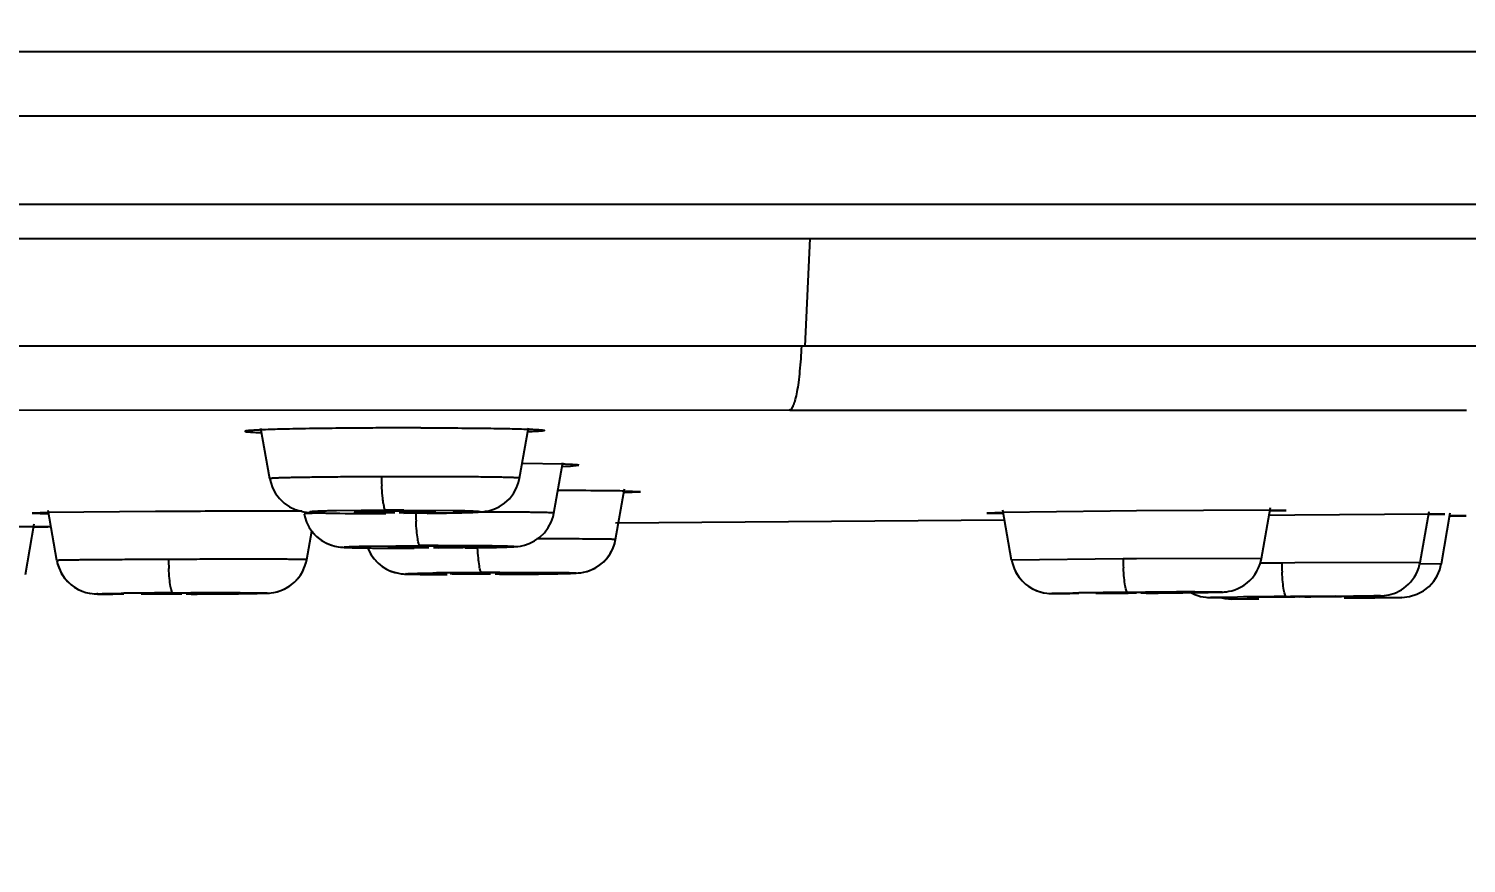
# Model space of a CAD drawing. Header units: millimetres. Extents: x 1236 to 1656, y -100 to 494.
# Drawn here: x 1496.357 to 1499.91, y 389.786 to 391.848 of the extents above; entities that cross this region are included whole.
import ezdxf

# ---------------------------------------------------------------- set-up
doc = ezdxf.new("R2010")
doc.units = ezdxf.units.MM
doc.header["$LTSCALE"] = 0.1
doc.layers.add('DIM', color=3, linetype='Continuous')
doc.styles.get("Standard").update_dxf_attribs({"font": 'arial.ttf'})
doc.dimstyles.new('ISO-25', dxfattribs={"dimtxt": 2.5, "dimasz": 2.5, "dimexe": 1.25, "dimexo": 0.625, "dimtad": 1, "dimlfac": 5, "dimtxsty": 'Standard', "dimcen": 2.5, "dimadec": 0, "dimazin": 0, "dimtfac": 1, "dimtmove": 0, "dimatfit": 3, "dimfxl": 0, "dimarcsym": 0})

# ---------------------------------------------------------------- blocks, each defined once
blk = doc.blocks.new('*D54')
at = {"layer": 'Defpoints', "color": 0}
for p in [(1493.4392, 422.6607), (1493.4392, 405.5297), (1563.4408, 391.5294)]:
    blk.add_point(p, dxfattribs=at)
at = {"layer": 'DIM', "color": 0, "lineweight": -2}
for p, q in [((1493.4392, 406.1547), (1493.4392, 423.9107)), ((1563.4408, 392.1544), (1563.4408, 423.9107)), ((1560.9408, 422.6607), (1495.9392, 422.6607))]:
    blk.add_line(p, q, dxfattribs=at)
at = {"layer": 'DIM', "color": 0}
for points in [[(1495.9392, 423.0773), (1495.9392, 422.244), (1493.4392, 422.6607)], [(1560.9408, 423.0773), (1560.9408, 422.244), (1563.4408, 422.6607)]]:
    blk.add_solid(points, dxfattribs=at)
at = {"layer": 'DIM', "color": 0, "insert": (1528.44, 424.5629), "char_height": 2.5, "attachment_point": 5}
blk.add_mtext('350', dxfattribs=at)
blk = doc.blocks.new('*D43')
at = {"layer": 'Defpoints', "color": 0}
for p in [(1473.7001, 391.7872), (1513.1783, 391.7885), (1513.1783, 382.0926)]:
    blk.add_point(p, dxfattribs=at)
at = {"layer": 'DIM', "color": 0, "lineweight": -2}
for p, q in [((1473.7001, 391.1622), (1473.7001, 380.8426)), ((1513.1783, 391.1635), (1513.1783, 380.8426)), ((1476.2001, 382.0926), (1510.6783, 382.0926))]:
    blk.add_line(p, q, dxfattribs=at)
at = {"layer": 'DIM', "color": 0}
for points in [[(1476.2001, 382.5093), (1476.2001, 381.676), (1473.7001, 382.0926)], [(1510.6783, 382.5093), (1510.6783, 381.676), (1513.1783, 382.0926)]]:
    blk.add_solid(points, dxfattribs=at)
at = {"layer": 'DIM', "color": 0, "insert": (1493.4392, 383.9941), "char_height": 2.5, "attachment_point": 5}
blk.add_mtext('197', dxfattribs=at)

msp = doc.modelspace()

# ---------------------------------------------------------------- linework, layer by layer
for p, q in [((1493.4394, 391.633), (1507.6018, 391.633)), ((1507.4931, 391.4143), (1495.6742, 391.4143)), ((1474.1245, 391.3297), (1512.7541, 391.3297)), ((1498.2878, 391.3298), (1498.2749, 391.0638)), ((1498.2668, 391.0637), (1493.4417, 391.0651)), ((1498.2749, 391.0638), (1498.2668, 391.0637)), ((1503.0116, 391.0645), (1498.2749, 391.064)), ((1493.4393, 390.9074), (1498.2376, 390.9059)), ((1498.2376, 390.9059), (1498.6849, 390.9059)), ((1498.6849, 390.9059), (1498.7257, 390.9059)), ((1498.7257, 390.9059), (1498.8245, 390.9059)), ((1498.8245, 390.9059), (1498.995, 390.9059)), ((1498.995, 390.9059), (1499.095, 390.9059)), ((1499.095, 390.9059), (1499.118, 390.9059)), ((1499.118, 390.9059), (1499.1706, 390.9059)), ((1499.1706, 390.9059), (1499.1949, 390.9059)), ((1499.1949, 390.9059), (1499.3869, 390.9059)), ((1499.3869, 390.9059), (1499.4142, 390.9059)), ((1499.4142, 390.9059), (1499.4394, 390.9059)), ((1499.4394, 390.9059), (1499.4659, 390.9059)), ((1499.4659, 390.9059), (1499.4869, 390.9059)), ((1499.4869, 390.9059), (1499.507, 390.9059)), ((1499.507, 390.9059), (1499.5395, 390.9059)), ((1499.5395, 390.9059), (1499.587, 390.9059)), ((1499.587, 390.9059), (1499.6395, 390.9059)), ((1499.6395, 390.9059), (1499.8582, 390.9059)), ((1499.8582, 390.9059), (1499.8993, 390.9059)), ((1499.8993, 390.9059), (1499.9107, 390.9059)), ((1496.9525, 390.7365), (1496.9306, 390.8605)), ((1497.5701, 390.7377), (1497.5921, 390.8625)), ((1497.6772, 390.772), (1497.5768, 390.7736)), ((1497.6548, 390.6515), (1497.6768, 390.7765)), ((1497.676, 390.7668), (1497.6962, 390.7677)), ((1497.6962, 390.7677), (1497.7162, 390.7696)), ((1496.9525, 390.7365), (1496.9525, 390.7365)), ((1497.2612, 390.7413), (1497.2284, 390.7412)), ((1497.6848, 390.707), (1497.6652, 390.707)), ((1497.8073, 390.586), (1497.8294, 390.7112)), ((1497.8288, 390.7022), (1497.8687, 390.7043)), ((1497.8687, 390.7043), (1497.8296, 390.706)), ((1496.4041, 390.6525), (1496.3648, 390.651)), ((1496.6697, 390.6552), (1496.4041, 390.6525)), ((1496.426, 390.5344), (1496.4042, 390.658)), ((1496.7346, 390.6556), (1496.6697, 390.6552)), ((1497.0827, 390.6517), (1497.0773, 390.6516)), ((1497.2391, 390.6587), (1497.1173, 390.6572)), ((1497.1631, 390.6546), (1497.1612, 390.6542)), ((1497.2247, 390.6563), (1497.1631, 390.6546)), ((1497.2836, 390.6588), (1497.4052, 390.658)), ((1497.4055, 390.6519), (1497.284, 390.6504)), ((1497.2977, 390.6527), (1497.3514, 390.6539)), ((1497.3514, 390.6539), (1497.3593, 390.6544)), ((1497.3593, 390.6544), (1497.3612, 390.6548)), ((1498.7644, 390.6527), (1498.7251, 390.6514)), ((1499.0297, 390.656), (1498.7644, 390.6527)), ((1498.7862, 390.5354), (1498.7645, 390.6584)), ((1499.0947, 390.6566), (1499.0297, 390.656)), ((1499.426, 390.6585), (1499.0947, 390.6566)), ((1499.4039, 390.5391), (1499.426, 390.6649)), ((1499.4257, 390.6567), (1499.4654, 390.6579)), ((1499.4654, 390.6579), (1499.426, 390.6585)), ((1499.796, 390.5296), (1499.8183, 390.6556)), ((1499.8486, 390.5257), (1499.8708, 390.6517)), ((1496.3701, 390.6177), (1496.3244, 390.6175)), ((1496.3483, 390.4997), (1496.3703, 390.6248)), ((1496.3648, 390.651), (1496.4045, 390.65)), ((1496.4097, 390.6179), (1496.3701, 390.6177)), ((1496.3702, 390.6177), (1496.4039, 390.6178)), ((1496.4039, 390.6178), (1496.4097, 390.6179)), ((1497.0773, 390.6516), (1497.0371, 390.6499)), ((1497.0371, 390.6499), (1497.0371, 390.6499)), ((1497.807, 390.6277), (1498.7687, 390.6346)), ((1498.7251, 390.6514), (1498.7647, 390.6509)), ((1499.4868, 390.646), (1499.4226, 390.6453)), ((1499.8181, 390.6487), (1499.4868, 390.646)), ((1499.818, 390.6478), (1499.8576, 390.6486)), ((1499.8576, 390.6486), (1499.8181, 390.6487)), ((1499.9102, 390.6447), (1499.8705, 390.6443)), ((1499.8706, 390.6443), (1499.9102, 390.6447)), ((1497.0436, 390.5364), (1497.0561, 390.607)), ((1497.2028, 390.57), (1497.3239, 390.5713)), ((1497.2477, 390.568), (1497.2458, 390.5677)), ((1497.3093, 390.5694), (1497.2477, 390.568)), ((1497.3458, 390.5696), (1497.3348, 390.5696)), ((1497.3683, 390.5715), (1497.4899, 390.5711)), ((1497.4903, 390.5663), (1497.3689, 390.5649)), ((1497.3824, 390.5668), (1497.4361, 390.5678)), ((1497.4361, 390.5678), (1497.4439, 390.5682)), ((1497.4439, 390.5682), (1497.4458, 390.5685)), ((1496.7346, 390.537), (1496.7019, 390.5369)), ((1499.0618, 390.5382), (1498.7863, 390.5354)), ((1499.0947, 390.5384), (1499.0618, 390.5382)), ((1499.4039, 390.5391), (1499.0947, 390.5384)), ((1499.4539, 390.5279), (1499.4009, 390.5275)), ((1499.4868, 390.5281), (1499.4539, 390.5279)), ((1499.796, 390.5296), (1499.4868, 390.5281)), ((1499.8486, 390.5257), (1499.7957, 390.5253)), ((1499.8448, 390.5111), (1499.8485, 390.5257)), ((1497.4002, 390.502), (1497.3983, 390.5018)), ((1497.3983, 390.5018), (1497.4029, 390.5014)), ((1497.4616, 390.5032), (1497.4002, 390.502)), ((1497.4029, 390.5014), (1497.4133, 390.5012)), ((1497.431, 390.5042), (1497.4461, 390.5044)), ((1497.4461, 390.5044), (1497.4764, 390.5046)), ((1497.4983, 390.5034), (1497.4871, 390.5034)), ((1497.5208, 390.5048), (1497.6424, 390.5048)), ((1497.5982, 390.5028), (1497.5217, 390.5035)), ((1497.5349, 390.5014), (1497.5885, 390.5023)), ((1497.5885, 390.5023), (1497.5963, 390.5026)), ((1497.5963, 390.5026), (1497.5982, 390.5028)), ((1496.542, 390.4512), (1496.5523, 390.4511)), ((1496.5523, 390.4511), (1496.5646, 390.451)), ((1496.6365, 390.4525), (1496.6346, 390.4523)), ((1496.6346, 390.4523), (1496.7133, 390.452)), ((1496.698, 390.4533), (1496.6365, 390.4525)), ((1496.7128, 390.4543), (1496.7571, 390.4545)), ((1496.7133, 390.452), (1496.7346, 390.452)), ((1496.7346, 390.4535), (1496.7235, 390.4535)), ((1496.758, 390.4536), (1496.7346, 390.4535)), ((1496.8346, 390.4533), (1496.758, 390.4536)), ((1496.7712, 390.4523), (1496.8248, 390.4529)), ((1496.8248, 390.4529), (1496.8327, 390.4531)), ((1496.8327, 390.4531), (1496.8346, 390.4533)), ((1496.855, 390.4521), (1496.8753, 390.4523)), ((1496.8753, 390.4523), (1496.8932, 390.4525)), ((1496.8932, 390.4525), (1496.9084, 390.4527)), ((1496.9084, 390.4527), (1496.9211, 390.4529)), ((1496.9211, 390.4529), (1496.9313, 390.4532)), ((1496.9424, 390.4535), (1496.9454, 390.4536)), ((1496.9453, 390.4536), (1496.9483, 390.4537)), ((1496.9479, 390.4537), (1496.9515, 390.4539)), ((1498.8934, 390.4525), (1498.9001, 390.4525)), ((1498.9001, 390.4525), (1498.9131, 390.4524)), ((1498.9131, 390.4524), (1498.9299, 390.4524)), ((1498.9947, 390.4537), (1499.0742, 390.4539)), ((1498.9966, 390.4538), (1498.9947, 390.4537)), ((1499.0578, 390.4548), (1498.9966, 390.4538)), ((1499.0833, 390.455), (1499.0578, 390.4548)), ((1499.0732, 390.4556), (1499.1175, 390.4559)), ((1499.0742, 390.4539), (1499.0947, 390.4541)), ((1499.0947, 390.4551), (1499.0833, 390.455)), ((1499.1188, 390.4553), (1499.0947, 390.4551)), ((1499.1061, 390.4542), (1499.1316, 390.4544)), ((1499.1947, 390.4555), (1499.1188, 390.4553)), ((1499.1316, 390.4544), (1499.185, 390.4552)), ((1499.1831, 390.4543), (1499.205, 390.4546)), ((1499.185, 390.4552), (1499.1928, 390.4554)), ((1499.1928, 390.4554), (1499.1947, 390.4555)), ((1499.205, 390.4546), (1499.2341, 390.4549)), ((1499.2341, 390.4549), (1499.2585, 390.4553)), ((1499.2585, 390.4553), (1499.2719, 390.4555)), ((1499.2719, 390.4555), (1499.2831, 390.4557)), ((1499.2809, 390.4428), (1499.2891, 390.4428)), ((1499.2831, 390.4557), (1499.2921, 390.4559)), ((1499.2891, 390.4428), (1499.3208, 390.443)), ((1499.2921, 390.4559), (1499.2992, 390.4561)), ((1499.2992, 390.4561), (1499.3046, 390.4562)), ((1499.3027, 390.4429), (1499.3133, 390.4402)), ((1499.3133, 390.4402), (1499.3303, 390.4389)), ((1499.3304, 390.4389), (1499.3971, 390.4396)), ((1499.3347, 390.439), (1499.3304, 390.4389)), ((1499.3685, 390.4393), (1499.3347, 390.439)), ((1499.3974, 390.4396), (1499.3685, 390.4393)), ((1499.3868, 390.444), (1499.4665, 390.4445)), ((1499.3887, 390.444), (1499.3868, 390.444)), ((1499.4499, 390.4448), (1499.3887, 390.444)), ((1499.4753, 390.4451), (1499.4499, 390.4448)), ((1499.4654, 390.4453), (1499.5097, 390.4457)), ((1499.4665, 390.4445), (1499.4868, 390.4447)), ((1499.4868, 390.4452), (1499.4753, 390.4451)), ((1499.511, 390.4454), (1499.4868, 390.4452)), ((1499.4983, 390.4448), (1499.5238, 390.4451)), ((1499.5097, 390.4457), (1499.6314, 390.4468)), ((1499.5868, 390.4459), (1499.511, 390.4454)), ((1499.5238, 390.4451), (1499.5772, 390.4457)), ((1499.5772, 390.4457), (1499.585, 390.4458)), ((1499.5775, 390.4453), (1499.5938, 390.4455)), ((1499.585, 390.4458), (1499.5868, 390.4459)), ((1499.5938, 390.4455), (1499.6362, 390.446)), ((1499.608, 390.4417), (1499.6484, 390.4421)), ((1499.6362, 390.446), (1499.6717, 390.4464)), ((1499.6484, 390.4421), (1499.6838, 390.4424)), ((1499.751, 390.4431), (1499.6495, 390.4421)), ((1499.6717, 390.4464), (1499.6878, 390.4467)), ((1499.6838, 390.4424), (1499.751, 390.4431)), ((1499.6878, 390.4467), (1499.6959, 390.4469)), ((1499.6959, 390.4469), (1499.6987, 390.4469))]:
    msp.add_line(p, q)
for points in [[(1496.9526, 390.7365), (1496.9547, 390.7271), (1496.9595, 390.7137), (1496.9667, 390.7002), (1496.9763, 390.6875), (1496.988, 390.6762), (1497.0012, 390.6672), (1497.0149, 390.6605), (1497.0274, 390.6566), (1497.0364, 390.6547), (1497.0435, 390.6538), (1497.049, 390.6533), (1497.054, 390.6529), (1497.0598, 390.6526), (1497.0662, 390.6523), (1497.0735, 390.652), (1497.0819, 390.6518), (1497.0913, 390.6515)], [(1497.4465, 390.653), (1497.4546, 390.6533), (1497.4617, 390.6536), (1497.4679, 390.654), (1497.4733, 390.6544), (1497.4789, 390.6549), (1497.4855, 390.6558), (1497.494, 390.6574), (1497.5059, 390.661), (1497.5194, 390.6672), (1497.5327, 390.6759), (1497.5449, 390.687), (1497.5549, 390.6998), (1497.5626, 390.7135), (1497.5676, 390.7272), (1497.5701, 390.7377)], [(1497.3415, 390.6508), (1497.3584, 390.651), (1497.3743, 390.6513), (1497.3891, 390.6515), (1497.4028, 390.6518), (1497.4155, 390.652), (1497.427, 390.6523)], [(1497.427, 390.6523), (1497.4373, 390.6526), (1497.4465, 390.653)], [(1497.0372, 390.6499), (1497.039, 390.642), (1497.0433, 390.6289), (1497.0497, 390.6162), (1497.058, 390.6043), (1497.068, 390.5936), (1497.0792, 390.5847)], [(1497.0913, 390.6515), (1497.1017, 390.6513), (1497.1131, 390.6511), (1497.1253, 390.6509), (1497.1386, 390.6507), (1497.1527, 390.6506), (1497.1677, 390.6505), (1497.1835, 390.6504), (1497.2, 390.6503), (1497.2172, 390.6503), (1497.2394, 390.6503)], [(1497.5384, 390.5674), (1497.545, 390.5677), (1497.5506, 390.568), (1497.5556, 390.5682), (1497.5601, 390.5686), (1497.5652, 390.5691), (1497.5724, 390.5701), (1497.5817, 390.5721), (1497.5937, 390.5761), (1497.607, 390.5827), (1497.6198, 390.5917), (1497.6314, 390.6029), (1497.6409, 390.6156), (1497.648, 390.6291), (1497.6527, 390.6425), (1497.6548, 390.6516)], [(1497.0561, 390.6071), (1497.0592, 390.6028), (1497.0698, 390.592)], [(1497.0698, 390.592), (1497.0816, 390.5831), (1497.094, 390.5763), (1497.1057, 390.5718)], [(1497.0792, 390.5847), (1497.091, 390.5777), (1497.1025, 390.5728), (1497.1129, 390.5698), (1497.1215, 390.5681), (1497.1273, 390.5673), (1497.1319, 390.5669), (1497.136, 390.5666), (1497.1401, 390.5664), (1497.1447, 390.5662), (1497.1499, 390.566), (1497.1558, 390.5659), (1497.1624, 390.5657), (1497.1698, 390.5656), (1497.1779, 390.5654)], [(1497.7205, 390.504), (1497.7277, 390.5051), (1497.7368, 390.5073), (1497.7468, 390.5109), (1497.7568, 390.5156), (1497.7666, 390.5218), (1497.7761, 390.5295), (1497.785, 390.5387), (1497.793, 390.5495), (1497.7996, 390.5616), (1497.8046, 390.5748), (1497.8072, 390.586)], [(1497.7217, 390.5041), (1497.7291, 390.5054), (1497.7385, 390.5079), (1497.7489, 390.5117), (1497.7588, 390.5168), (1497.7686, 390.5233), (1497.7779, 390.5312), (1497.7865, 390.5406), (1497.7942, 390.5514), (1497.8004, 390.5634), (1497.805, 390.5765), (1497.8072, 390.586)], [(1497.1779, 390.5654), (1497.1867, 390.5653), (1497.1962, 390.5652), (1497.2063, 390.565), (1497.2171, 390.5649), (1497.2286, 390.5649), (1497.2407, 390.5648), (1497.2533, 390.5647), (1497.2666, 390.5647), (1497.2804, 390.5647), (1497.2946, 390.5647), (1497.3094, 390.5647)], [(1497.195, 390.5652), (1497.1958, 390.5629), (1497.2017, 390.5508), (1497.2092, 390.5398), (1497.2177, 390.5301), (1497.2271, 390.5219), (1497.2372, 390.5151), (1497.2474, 390.5098), (1497.2576, 390.5059), (1497.2669, 390.5034), (1497.2742, 390.5021), (1497.28, 390.5014)], [(1497.1951, 390.5652), (1497.1968, 390.5605), (1497.2033, 390.5483), (1497.2112, 390.5373), (1497.2203, 390.5277), (1497.2302, 390.5197), (1497.2407, 390.5131), (1497.2512, 390.5082), (1497.2615, 390.5047), (1497.2705, 390.5027), (1497.2771, 390.5017)], [(1497.435, 390.5654), (1497.4503, 390.5656), (1497.4648, 390.5658), (1497.4783, 390.566), (1497.4909, 390.5662), (1497.5024, 390.5665), (1497.513, 390.5667)], [(1497.513, 390.5667), (1497.5224, 390.5669), (1497.5309, 390.5672), (1497.5384, 390.5674)], [(1496.426, 390.5344), (1496.428, 390.5255), (1496.4323, 390.5129), (1496.4381, 390.5013), (1496.4451, 390.491)], [(1496.426, 390.5344), (1496.4279, 390.5259), (1496.4322, 390.5133), (1496.4379, 390.5017), (1496.4448, 390.4914), (1496.4525, 390.4824), (1496.4608, 390.4746), (1496.4697, 390.4681), (1496.4789, 390.4628), (1496.4883, 390.4585), (1496.4974, 390.4555), (1496.5059, 390.4535), (1496.513, 390.4524), (1496.518, 390.4519), (1496.5217, 390.4516), (1496.5247, 390.4515), (1496.5274, 390.4514), (1496.5304, 390.4514), (1496.5338, 390.4513), (1496.542, 390.4512)], [(1496.9512, 390.4539), (1496.9562, 390.4544), (1496.9626, 390.4553), (1496.9707, 390.4571), (1496.9796, 390.4599), (1496.9883, 390.4636), (1496.997, 390.4683), (1497.0055, 390.4741), (1497.0136, 390.481), (1497.0212, 390.4889), (1497.028, 390.4979), (1497.0338, 390.5077), (1497.0385, 390.5183), (1497.0421, 390.5295), (1497.0436, 390.5365)], [(1496.9557, 390.4543), (1496.9621, 390.4552), (1496.9696, 390.4568), (1496.9774, 390.4592), (1496.9856, 390.4624), (1496.9938, 390.4665), (1497.0018, 390.4715), (1497.0097, 390.4774), (1497.017, 390.4844), (1497.0238, 390.4922), (1497.0299, 390.5008), (1497.035, 390.51), (1497.0392, 390.5199), (1497.0423, 390.5304), (1497.0436, 390.5365)], [(1498.7862, 390.5354), (1498.7881, 390.5271), (1498.7923, 390.5146), (1498.7979, 390.5031)], [(1498.7863, 390.5354), (1498.7882, 390.5266), (1498.7925, 390.5141), (1498.7982, 390.5026), (1498.8051, 390.4923), (1498.8128, 390.4833), (1498.821, 390.4757), (1498.8298, 390.4692), (1498.8389, 390.4639), (1498.8483, 390.4596), (1498.8574, 390.4565), (1498.8662, 390.4545), (1498.8737, 390.4533), (1498.8784, 390.4529), (1498.8817, 390.4527), (1498.8841, 390.4526), (1498.886, 390.4526), (1498.8882, 390.4526), (1498.8934, 390.4525)], [(1499.3046, 390.4562), (1499.307, 390.4563), (1499.3093, 390.4564), (1499.3123, 390.4566), (1499.3172, 390.4571), (1499.3234, 390.4581), (1499.3305, 390.4597), (1499.3382, 390.462), (1499.3458, 390.465), (1499.3534, 390.4688), (1499.3609, 390.4733), (1499.3682, 390.4787), (1499.3752, 390.4849), (1499.3816, 390.4918), (1499.3875, 390.4994), (1499.3926, 390.5077), (1499.397, 390.5164), (1499.4005, 390.5257), (1499.4031, 390.5355), (1499.4038, 390.5391)], [(1499.6987, 390.4469), (1499.7001, 390.447), (1499.7016, 390.447), (1499.7039, 390.4472), (1499.708, 390.4475), (1499.7132, 390.4482), (1499.7187, 390.4493), (1499.7247, 390.4508), (1499.731, 390.4528), (1499.7375, 390.4553), (1499.7439, 390.4584), (1499.7502, 390.462), (1499.7562, 390.466), (1499.762, 390.4705), (1499.7675, 390.4755), (1499.7727, 390.481), (1499.7776, 390.4871), (1499.7821, 390.4936), (1499.7861, 390.5006), (1499.7896, 390.5081), (1499.7926, 390.516), (1499.7949, 390.5244), (1499.796, 390.5296)], [(1499.7511, 390.4431), (1499.7702, 390.4451), (1499.7884, 390.4507), (1499.8046, 390.4593), (1499.8184, 390.4701), (1499.8298, 390.4828), (1499.8386, 390.4966), (1499.8448, 390.5111)], [(1496.4451, 390.491), (1496.4529, 390.482), (1496.4612, 390.4743), (1496.4702, 390.4678), (1496.4794, 390.4625), (1496.4889, 390.4583), (1496.498, 390.4553), (1496.5065, 390.4534), (1496.5088, 390.453)], [(1497.2771, 390.5017), (1497.2822, 390.5012), (1497.2858, 390.5009), (1497.2889, 390.5008), (1497.2923, 390.5006), (1497.296, 390.5005), (1497.3003, 390.5004), (1497.3052, 390.5003), (1497.3107, 390.5002), (1497.3169, 390.5001), (1497.3239, 390.5), (1497.3314, 390.4999)], [(1497.3314, 390.4999), (1497.3395, 390.4999), (1497.3483, 390.4998), (1497.3576, 390.4997), (1497.3675, 390.4997), (1497.3782, 390.4997), (1497.3896, 390.4996)], [(1497.5866, 390.5005), (1497.6019, 390.5007), (1497.6164, 390.5009), (1497.6298, 390.5011), (1497.6424, 390.5013), (1497.6538, 390.5014), (1497.6643, 390.5016)], [(1497.6643, 390.5016), (1497.6737, 390.5018), (1497.682, 390.502), (1497.6893, 390.5022)], [(1497.6893, 390.5022), (1497.6957, 390.5024), (1497.7012, 390.5026), (1497.706, 390.5028), (1497.7102, 390.503), (1497.7147, 390.5034), (1497.7205, 390.504)], [(1498.7979, 390.5031), (1498.8047, 390.4928), (1498.8122, 390.4839), (1498.8204, 390.4761), (1498.8291, 390.4696), (1498.8382, 390.4643), (1498.8475, 390.46), (1498.8566, 390.4568), (1498.8654, 390.4546), (1498.873, 390.4534), (1498.8731, 390.4534)], [(1496.8201, 390.4517), (1496.8323, 390.4518), (1496.855, 390.4521)], [(1496.9313, 390.4532), (1496.9355, 390.4533), (1496.9392, 390.4534), (1496.9425, 390.4535)], [(1499.2296, 390.4549), (1499.2323, 390.4534), (1499.2394, 390.4502)], [(1499.2394, 390.4502), (1499.2465, 390.4476), (1499.2534, 390.4457), (1499.2601, 390.4443)], [(1499.2601, 390.4443), (1499.266, 390.4435), (1499.2706, 390.4431), (1499.2738, 390.4429), (1499.2757, 390.4429), (1499.2768, 390.4428), (1499.2781, 390.4428), (1499.2809, 390.4428)]]:
    msp.add_lwpolyline(points)
for centre, radius, start, end in [((1497.3148, 370.863), 19.999, 90.15363, 90.33176), ((1497.3131, 371.6412), 19.2208, 89.96303, 90.15466), ((1498.043, 390.7601), 0.8148, 181.3238, 182.8731), ((1497.6748, 377.2548), 13.4522, 89.54263, 89.95717), ((1497.7475, 385.8528), 4.8538, 89.0312, 89.5906), ((1496.9511, 349.6091), 41.047, 90.04141, 90.30217), ((1496.9391, 364.2357), 26.4205, 89.92382, 90.03834), ((1496.9581, 375.3783), 15.2778, 89.72538, 89.93967), ((1497.2731, 386.0586), 4.5979, 90.2848, 90.6028), ((1497.2906, 380.1819), 10.4769, 90.03865, 90.28156), ((1497.2477, 395.5122), 4.8597, 269.9027, 270.1587), ((1497.275, 385.6805), 4.9761, 90.1587, 90.2856), ((1497.2747, 385.8068), 4.8497, 89.8856, 90.1589), ((1497.2494, 395.2506), 4.5981, 270.2848, 270.6028), ((1498.1257, 390.6733), 0.8129, 181.366, 182.9237), ((1497.368, 384.7214), 5.8483, 90.32602, 90.57588), ((1497.399, 377.2432), 13.3283, 90.13221, 90.32301), ((1497.3214, 396.7524), 6.186, 270.02726, 270.22617), ((1497.3702, 384.3995), 6.1702, 90.0101, 90.2264), ((1497.3236, 396.415), 5.8486, 270.32601, 270.57587), ((1497.5141, 390.5563), 0.8124, 181.37, 182.9377), ((1499.8657, 390.5604), 0.8042, 181.5863, 183.1731), ((1500.2564, 390.5507), 0.8027, 181.6254, 183.2182), ((1497.4926, 381.8643), 8.6401, 90.67464, 90.91008), ((1497.4043, 399.7268), 9.2272, 269.6956, 269.91646), ((1497.5506, 377.0894), 13.4153, 90.51116, 90.68263), ((1497.439, 392.4941), 1.9931, 269.2637, 269.7187), ((1497.4577, 395.8809), 5.3799, 269.6962, 270.2057), ((1497.5392, 382.4868), 8.0167, 90.37272, 90.55491), ((1497.5945, 372.229), 18.276, 90.23113, 90.37017), ((1497.4539, 398.9886), 8.4876, 270.15612, 270.29936), ((1497.5425, 382.0421), 8.4615, 90.14063, 90.29957), ((1497.4572, 398.5183), 8.0173, 270.37271, 270.5549), ((1497.4536, 402.7693), 12.2695, 270.3171, 270.88422), ((1496.8087, 371.7346), 18.72, 90.29348, 90.66419), ((1496.7937, 378.2531), 12.2006, 90.32934, 90.44911), ((1496.6756, 402.6529), 12.201, 270.32934, 270.4491), ((1496.8525, 367.2311), 23.2236, 89.9351, 90.23533), ((1496.6623, 409.1217), 18.6706, 270.29303, 270.66578), ((1499.3057, 364.4146), 26.0419, 90.51166, 90.77801), ((1499.3834, 358.0434), 32.4136, 90.25481, 90.47004), ((1498.8868, 416.4255), 25.9729, 270.51133, 270.77916), ((1499.9774, 338.2091), 52.2387, 90.56155, 90.69432), ((1499.0005, 442.5422), 52.1001, 270.56138, 270.69489)]:
    msp.add_arc(centre, radius, start, end)
for points, knots in [([(1493.4392, 391.792), (1494.1797, 391.7923), (1495.6579, 391.7926), (1497.8688, 391.7919), (1500.0625, 391.7923), (1501.8744, 391.7921), (1503.3035, 391.7923), (1504.3512, 391.7927), (1505.3739, 391.7935), (1506.207, 391.7939), (1506.8541, 391.7936), (1507.4668, 391.7928), (1508.1908, 391.7916), (1509.0022, 391.7918), (1509.5171, 391.7922), (1509.7604, 391.7923)], [0, 0, 0, 0, 0.136111, 0.271708, 0.406381, 0.539336, 0.604747, 0.669067, 0.731911, 0.792739, 0.82219, 0.850865, 0.905361, 0.95527, 1, 1, 1, 1]), ([(1498.2668, 391.0637), (1498.2658, 391.0431), (1498.2637, 391.0134), (1498.2594, 390.9757), (1498.2559, 390.9523), (1498.2523, 390.9355), (1498.2492, 390.9247), (1498.247, 390.9184), (1498.2447, 390.9133), (1498.2424, 390.9095), (1498.2402, 390.907), (1498.2384, 390.906), (1498.2375, 390.9059)], [0, 0, 0, 0, 0.378693, 0.548535, 0.695806, 0.814649, 0.862981, 0.903951, 0.937664, 0.964371, 0.984661, 1, 1, 1, 1]), ([(1496.9303, 390.857), (1496.9273, 390.8568), (1496.9216, 390.8566), (1496.9136, 390.8562), (1496.9069, 390.8557), (1496.9013, 390.8553), (1496.8971, 390.8549), (1496.8938, 390.8544), (1496.8923, 390.8542), (1496.8912, 390.8537), (1496.8913, 390.8535)], [0, 0, 0, 0, 0.232002, 0.434383, 0.606566, 0.747985, 0.858095, 0.936415, 0.98296, 1, 1, 1, 1]), ([(1496.8913, 390.8535), (1496.8913, 390.8534), (1496.8916, 390.8532), (1496.8921, 390.853), (1496.8929, 390.8528), (1496.8947, 390.8525), (1496.8976, 390.8522), (1496.902, 390.8518), (1496.9077, 390.8514), (1496.9145, 390.851), (1496.9225, 390.8506), (1496.9282, 390.8504), (1496.9313, 390.8503)], [0, 0, 0, 0, 0.007569, 0.021662, 0.043049, 0.071913, 0.152283, 0.262943, 0.403665, 0.573848, 0.772845, 1, 1, 1, 1]), ([(1497.199, 390.8617), (1497.1713, 390.8615), (1497.1186, 390.8611), (1497.0448, 390.8601), (1496.983, 390.8588), (1496.9461, 390.8577), (1496.9303, 390.857)], [0, 0, 0, 0, 0.309304, 0.588654, 0.823084, 1, 1, 1, 1]), ([(1497.3255, 390.862), (1497.3531, 390.862), (1497.4055, 390.8619), (1497.4788, 390.8613), (1497.5403, 390.8603), (1497.5769, 390.8594), (1497.5926, 390.8588)], [0, 0, 0, 0, 0.309619, 0.588926, 0.823212, 1, 1, 1, 1]), ([(1497.6315, 390.8556), (1497.6315, 390.8555), (1497.6313, 390.8553), (1497.6307, 390.8551), (1497.6299, 390.8549), (1497.6282, 390.8546), (1497.6253, 390.8542), (1497.6208, 390.8538), (1497.6151, 390.8534), (1497.6083, 390.8529), (1497.6002, 390.8525), (1497.5945, 390.8522), (1497.5914, 390.8521)], [0, 0, 0, 0, 0.007201, 0.020852, 0.041846, 0.070395, 0.150431, 0.261113, 0.401997, 0.572505, 0.772041, 1, 1, 1, 1]), ([(1497.5926, 390.8588), (1497.5957, 390.8587), (1497.6013, 390.8585), (1497.6092, 390.8581), (1497.6159, 390.8577), (1497.6214, 390.8573), (1497.6257, 390.8569), (1497.6288, 390.8565), (1497.6306, 390.8562), (1497.6313, 390.8559), (1497.6315, 390.8557), (1497.6315, 390.8556)], [0, 0, 0, 0, 0.231028, 0.432732, 0.60449, 0.745692, 0.855749, 0.934253, 0.981422, 0.993712, 1, 1, 1, 1]), ([(1497.7162, 390.7696), (1497.7162, 390.7697), (1497.716, 390.7698), (1497.7156, 390.77), (1497.7148, 390.7701), (1497.7132, 390.7704), (1497.7103, 390.7706), (1497.706, 390.7709), (1497.7005, 390.7712), (1497.6938, 390.7715), (1497.6859, 390.7718), (1497.6803, 390.772), (1497.6772, 390.772)], [0, 0, 0, 0, 0.005492, 0.017639, 0.037409, 0.064975, 0.14367, 0.253865, 0.395249, 0.56718, 0.768989, 1, 1, 1, 1]), ([(1497.2284, 390.7412), (1497.21, 390.7412), (1497.174, 390.741), (1497.1299, 390.7407), (1497.0964, 390.7404), (1497.0733, 390.7401), (1497.0518, 390.7398), (1497.032, 390.7395), (1497.0142, 390.7392), (1496.9984, 390.7389), (1496.9848, 390.7385), (1496.9749, 390.7382), (1496.9682, 390.7379), (1496.9641, 390.7377), (1496.9606, 390.7375), (1496.9578, 390.7373), (1496.9555, 390.7372), (1496.954, 390.737), (1496.953, 390.7368), (1496.9526, 390.7367), (1496.9525, 390.7366), (1496.9525, 390.7365)], [0, 0, 0, 0, 0.200332, 0.390762, 0.479845, 0.563805, 0.642008, 0.71382, 0.778617, 0.835897, 0.885221, 0.926152, 0.943334, 0.958265, 0.970928, 0.98131, 0.989399, 0.995186, 0.998673, 0.999574, 1, 1, 1, 1]), ([(1497.5701, 390.7377), (1497.5701, 390.7378), (1497.57, 390.7379), (1497.5697, 390.7379), (1497.5692, 390.738), (1497.5682, 390.7382), (1497.5665, 390.7384), (1497.5639, 390.7386), (1497.5606, 390.7387), (1497.5566, 390.7389), (1497.5518, 390.7391), (1497.5441, 390.7394), (1497.5328, 390.7397), (1497.5172, 390.74), (1497.4992, 390.7403), (1497.4789, 390.7405), (1497.4565, 390.7408), (1497.4323, 390.741), (1497.4064, 390.7411), (1497.3692, 390.7413), (1497.3207, 390.7414), (1497.2813, 390.7414), (1497.2612, 390.7413)], [0, 0, 0, 0, 0.000448, 0.001412, 0.002959, 0.005102, 0.011172, 0.01961, 0.030392, 0.043492, 0.058883, 0.076538, 0.118516, 0.169009, 0.227456, 0.293289, 0.365931, 0.444689, 0.528807, 0.617529, 0.805388, 1, 1, 1, 1]), ([(1497.2391, 390.6586), (1497.2385, 390.6588), (1497.2377, 390.6597), (1497.2369, 390.6612), (1497.2358, 390.6639), (1497.2346, 390.6686), (1497.2332, 390.6757), (1497.232, 390.6847), (1497.2304, 390.6993), (1497.2297, 390.7111), (1497.2293, 390.7192)], [0, 0, 0, 0, 0.029664, 0.053509, 0.084564, 0.170206, 0.287229, 0.433426, 0.605264, 1, 1, 1, 1]), ([(1497.1173, 390.6572), (1497.1122, 390.6571), (1497.1026, 390.6569), (1497.0892, 390.6565), (1497.0777, 390.6561), (1497.0694, 390.6557), (1497.0637, 390.6554), (1497.0603, 390.6552), (1497.0574, 390.655), (1497.0551, 390.6548), (1497.0535, 390.6546), (1497.0525, 390.6544), (1497.052, 390.6543), (1497.0516, 390.6542), (1497.0514, 390.6541), (1497.0512, 390.654), (1497.0513, 390.6538), (1497.0515, 390.6537), (1497.0519, 390.6536), (1497.0524, 390.6535), (1497.0533, 390.6534), (1497.0548, 390.6532), (1497.0582, 390.6529), (1497.0639, 390.6525), (1497.0723, 390.6522), (1497.0827, 390.6518), (1497.1005, 390.6514), (1497.1147, 390.6511), (1497.1248, 390.651)], [0, 0, 0, 0, 0.108767, 0.204952, 0.287505, 0.355683, 0.384171, 0.408813, 0.429528, 0.446236, 0.458873, 0.463666, 0.46745, 0.470238, 0.472064, 0.473068, 0.473954, 0.475588, 0.478168, 0.481737, 0.486313, 0.498503, 0.514764, 0.559436, 0.619721, 0.694797, 0.783834, 1, 1, 1, 1]), ([(1497.1612, 390.6542), (1497.1612, 390.6542), (1497.1614, 390.6541), (1497.1616, 390.654), (1497.1621, 390.654), (1497.163, 390.6538), (1497.1647, 390.6537), (1497.1671, 390.6536), (1497.1703, 390.6534), (1497.174, 390.6533), (1497.1784, 390.6531), (1497.1854, 390.653), (1497.1954, 390.6528), (1497.2088, 390.6526), (1497.2237, 390.6525), (1497.2341, 390.6525), (1497.2395, 390.6525)], [0, 0, 0, 0, 0.0016, 0.005255, 0.011143, 0.019268, 0.042149, 0.073696, 0.113675, 0.161848, 0.21797, 0.281678, 0.429801, 0.602078, 0.794175, 1, 1, 1, 1]), ([(1497.3612, 390.6548), (1497.3612, 390.6548), (1497.3611, 390.6549), (1497.3608, 390.655), (1497.3603, 390.655), (1497.3594, 390.6552), (1497.3578, 390.6553), (1497.3554, 390.6554), (1497.3524, 390.6556), (1497.3487, 390.6557), (1497.3444, 390.6558), (1497.3375, 390.656), (1497.3277, 390.6562), (1497.3145, 390.6563), (1497.2999, 390.6565), (1497.2897, 390.6565), (1497.2844, 390.6565)], [0, 0, 0, 0, 0.001603, 0.00525, 0.011121, 0.019223, 0.042037, 0.073494, 0.113365, 0.161415, 0.217405, 0.280989, 0.428934, 0.601174, 0.793484, 1, 1, 1, 1]), ([(1497.4052, 390.658), (1497.4102, 390.6579), (1497.4196, 390.6578), (1497.4328, 390.6575), (1497.4443, 390.6572), (1497.4538, 390.6568), (1497.4605, 390.6565), (1497.4649, 390.6562), (1497.4674, 390.656), (1497.4693, 390.6558), (1497.4707, 390.6556), (1497.4714, 390.6555), (1497.472, 390.6552), (1497.4719, 390.655), (1497.4716, 390.6549), (1497.4713, 390.6548), (1497.4706, 390.6546), (1497.4693, 390.6545), (1497.4674, 390.6542), (1497.465, 390.654), (1497.4606, 390.6537), (1497.454, 390.6534), (1497.4445, 390.653), (1497.433, 390.6526), (1497.4198, 390.6522), (1497.4105, 390.652), (1497.4055, 390.6519)], [0, 0, 0, 0, 0.111828, 0.211259, 0.297264, 0.369046, 0.425876, 0.448458, 0.467034, 0.481532, 0.491953, 0.498346, 0.500979, 0.501926, 0.503648, 0.506318, 0.509978, 0.520312, 0.534701, 0.553138, 0.57556, 0.632027, 0.70344, 0.789126, 0.888327, 1, 1, 1, 1]), ([(1497.6548, 390.6515), (1497.6548, 390.6516), (1497.6544, 390.6517), (1497.6539, 390.6518), (1497.6528, 390.6519), (1497.6514, 390.652), (1497.6496, 390.6521), (1497.6473, 390.6522), (1497.6447, 390.6524), (1497.6405, 390.6525), (1497.6342, 390.6527), (1497.6255, 390.6529), (1497.6154, 390.6531), (1497.6038, 390.6532), (1497.5909, 390.6534), (1497.5712, 390.6536), (1497.5437, 390.6538), (1497.5078, 390.654), (1497.4826, 390.654), (1497.4694, 390.6541)], [0, 0, 0, 0, 0.001291, 0.004672, 0.010223, 0.01794, 0.02781, 0.039814, 0.053937, 0.070159, 0.108828, 0.155673, 0.210503, 0.272975, 0.342709, 0.419326, 0.59168, 0.786575, 1, 1, 1, 1]), ([(1497.3239, 390.5713), (1497.3233, 390.5714), (1497.3224, 390.5723), (1497.3216, 390.5738), (1497.3205, 390.5765), (1497.3193, 390.5812), (1497.3172, 390.5918), (1497.3153, 390.6089), (1497.3143, 390.6236), (1497.3139, 390.6318)], [0, 0, 0, 0, 0.029254, 0.052834, 0.083645, 0.16893, 0.28582, 0.60422, 1, 1, 1, 1]), ([(1497.8073, 390.586), (1497.8073, 390.586), (1497.8072, 390.5861), (1497.807, 390.5861), (1497.8067, 390.5861), (1497.8062, 390.5862), (1497.8052, 390.5863), (1497.8037, 390.5864), (1497.8017, 390.5864), (1497.7994, 390.5865), (1497.7966, 390.5866), (1497.7921, 390.5867), (1497.7855, 390.5868), (1497.7763, 390.587), (1497.7656, 390.5871), (1497.7534, 390.5872), (1497.7398, 390.5873), (1497.7191, 390.5874), (1497.6903, 390.5875), (1497.6528, 390.5876), (1497.6264, 390.5876), (1497.6126, 390.5876)], [0, 0, 0, 0, 0.000379, 0.001263, 0.002689, 0.004663, 0.010256, 0.018032, 0.027973, 0.040061, 0.054278, 0.070603, 0.109503, 0.156607, 0.211693, 0.27439, 0.344305, 0.421048, 0.593413, 0.787787, 1, 1, 1, 1]), ([(1497.2026, 390.5651), (1497.1976, 390.5652), (1497.1882, 390.5653), (1497.175, 390.5655), (1497.1636, 390.5657), (1497.154, 390.566), (1497.1473, 390.5662), (1497.143, 390.5665), (1497.1405, 390.5666), (1497.1386, 390.5668), (1497.1374, 390.5669), (1497.1367, 390.567), (1497.1363, 390.5671), (1497.1361, 390.5672), (1497.1359, 390.5674), (1497.1366, 390.5675), (1497.1372, 390.5677), (1497.1387, 390.5678), (1497.1406, 390.568), (1497.1431, 390.5682), (1497.1474, 390.5684), (1497.1541, 390.5687), (1497.1637, 390.569), (1497.1751, 390.5694), (1497.1884, 390.5697), (1497.1978, 390.5699), (1497.2028, 390.57)], [0, 0, 0, 0, 0.111769, 0.211103, 0.296971, 0.368578, 0.425199, 0.447665, 0.466115, 0.480477, 0.490744, 0.494352, 0.496955, 0.498581, 0.49937, 0.501854, 0.508218, 0.518629, 0.533109, 0.55165, 0.574183, 0.630893, 0.702569, 0.788535, 0.888032, 1, 1, 1, 1]), ([(1497.2458, 390.5677), (1497.2458, 390.5676), (1497.246, 390.5676), (1497.2462, 390.5675), (1497.2467, 390.5675), (1497.2477, 390.5674), (1497.2493, 390.5673), (1497.2518, 390.5672), (1497.2549, 390.5671), (1497.2587, 390.567), (1497.2631, 390.5669), (1497.2701, 390.5667), (1497.2802, 390.5666), (1497.2936, 390.5665), (1497.3085, 390.5665), (1497.3189, 390.5665), (1497.3243, 390.5665)], [0, 0, 0, 0, 0.001456, 0.005053, 0.010909, 0.019015, 0.041881, 0.073431, 0.113427, 0.161627, 0.217784, 0.28153, 0.429732, 0.602079, 0.794213, 1, 1, 1, 1]), ([(1497.4458, 390.5685), (1497.4458, 390.5685), (1497.4457, 390.5686), (1497.4454, 390.5686), (1497.445, 390.5687), (1497.444, 390.5688), (1497.4424, 390.5689), (1497.44, 390.569), (1497.437, 390.5691), (1497.4333, 390.5692), (1497.429, 390.5693), (1497.4222, 390.5694), (1497.4124, 390.5695), (1497.3992, 390.5696), (1497.3846, 390.5697), (1497.3744, 390.5697), (1497.3691, 390.5697)], [0, 0, 0, 0, 0.001457, 0.005042, 0.010876, 0.018951, 0.04173, 0.073166, 0.113023, 0.161066, 0.217053, 0.280642, 0.428618, 0.600919, 0.793327, 1, 1, 1, 1]), ([(1497.4764, 390.5046), (1497.4758, 390.5046), (1497.4749, 390.5055), (1497.4741, 390.507), (1497.473, 390.5097), (1497.4718, 390.5143), (1497.4697, 390.5249), (1497.4678, 390.542), (1497.4667, 390.5568), (1497.4663, 390.565)], [0, 0, 0, 0, 0.028861, 0.052175, 0.082739, 0.16766, 0.284407, 0.603199, 1, 1, 1, 1]), ([(1497.4899, 390.5711), (1497.4949, 390.571), (1497.5043, 390.5709), (1497.5175, 390.5707), (1497.529, 390.5705), (1497.5386, 390.5702), (1497.5453, 390.57), (1497.5497, 390.5698), (1497.5521, 390.5696), (1497.5541, 390.5695), (1497.5553, 390.5694), (1497.5573, 390.569), (1497.5554, 390.5685), (1497.5542, 390.5684), (1497.5522, 390.5682), (1497.5498, 390.5681), (1497.5454, 390.5678), (1497.5388, 390.5675), (1497.5293, 390.5672), (1497.5179, 390.5669), (1497.5047, 390.5666), (1497.4953, 390.5664), (1497.4903, 390.5663)], [0, 0, 0, 0, 0.112, 0.211587, 0.29773, 0.369628, 0.426549, 0.449165, 0.467764, 0.482273, 0.492685, 0.501395, 0.509876, 0.520152, 0.5345, 0.552912, 0.575317, 0.631779, 0.703217, 0.788953, 0.88823, 1, 1, 1, 1]), ([(1496.7019, 390.5369), (1496.6833, 390.5368), (1496.6473, 390.5367), (1496.6032, 390.5364), (1496.5698, 390.5362), (1496.5468, 390.5361), (1496.5253, 390.5359), (1496.5056, 390.5357), (1496.4878, 390.5356), (1496.4721, 390.5354), (1496.4587, 390.5352), (1496.4488, 390.5351), (1496.4421, 390.535), (1496.438, 390.5349), (1496.4345, 390.5348), (1496.4316, 390.5347), (1496.4295, 390.5346), (1496.4282, 390.5346), (1496.4275, 390.5346), (1496.4269, 390.5345), (1496.4265, 390.5345), (1496.4262, 390.5344), (1496.4261, 390.5344), (1496.426, 390.5344)], [0, 0, 0, 0, 0.201627, 0.391501, 0.480301, 0.564135, 0.642276, 0.714, 0.778586, 0.835503, 0.88445, 0.92514, 0.9423, 0.957289, 0.970073, 0.980626, 0.988919, 0.99221, 0.994927, 0.997065, 0.998624, 0.9996, 1, 1, 1, 1]), ([(1496.7128, 390.4542), (1496.7122, 390.4543), (1496.7113, 390.4551), (1496.7105, 390.4566), (1496.7094, 390.4592), (1496.7082, 390.4639), (1496.7061, 390.4745), (1496.7042, 390.4916), (1496.7031, 390.5064), (1496.7027, 390.5147)], [0, 0, 0, 0, 0.028431, 0.051477, 0.081794, 0.166361, 0.282972, 0.602167, 1, 1, 1, 1]), ([(1497.0436, 390.5364), (1497.0436, 390.5365), (1497.0434, 390.5365), (1497.0432, 390.5365), (1497.0427, 390.5366), (1497.042, 390.5366), (1497.0412, 390.5366), (1497.0397, 390.5367), (1497.0374, 390.5367), (1497.034, 390.5368), (1497.03, 390.5369), (1497.0252, 390.5369), (1497.0197, 390.537), (1497.0136, 390.537), (1497.004, 390.5371), (1496.9905, 390.5372), (1496.9725, 390.5372), (1496.9522, 390.5373), (1496.9298, 390.5373), (1496.9056, 390.5373), (1496.8797, 390.5373), (1496.8425, 390.5373), (1496.794, 390.5372), (1496.7546, 390.5371), (1496.7346, 390.537)], [0, 0, 0, 0, 0.000358, 0.001305, 0.002856, 0.00501, 0.007763, 0.011113, 0.019589, 0.030411, 0.043549, 0.058978, 0.076668, 0.096591, 0.118708, 0.169249, 0.227729, 0.293581, 0.366227, 0.444975, 0.52907, 0.617757, 0.805516, 1, 1, 1, 1]), ([(1499.0732, 390.4555), (1499.0726, 390.4555), (1499.0717, 390.4564), (1499.0709, 390.4578), (1499.0697, 390.4605), (1499.0684, 390.4651), (1499.0663, 390.4757), (1499.0643, 390.4928), (1499.0632, 390.5077), (1499.0627, 390.5159)], [0, 0, 0, 0, 0.028408, 0.051366, 0.081588, 0.165994, 0.282523, 0.601824, 1, 1, 1, 1]), ([(1497.3553, 390.4998), (1497.3459, 390.4998), (1497.3326, 390.4999), (1497.3162, 390.5001), (1497.3067, 390.5003), (1497.3, 390.5005), (1497.2956, 390.5006), (1497.2932, 390.5007), (1497.2912, 390.5008), (1497.29, 390.5009), (1497.288, 390.5012), (1497.29, 390.5015), (1497.2912, 390.5016), (1497.2932, 390.5017), (1497.2956, 390.5019), (1497.3, 390.5021), (1497.3067, 390.5023), (1497.3162, 390.5025), (1497.3327, 390.5029), (1497.3459, 390.5032), (1497.3553, 390.5033)], [0, 0, 0, 0, 0.211378, 0.297364, 0.369075, 0.425781, 0.44828, 0.466757, 0.481135, 0.491404, 0.499722, 0.50825, 0.518607, 0.533049, 0.551561, 0.574074, 0.630763, 0.702442, 0.788432, 1, 1, 1, 1]), ([(1497.6424, 390.5048), (1497.6519, 390.5048), (1497.6651, 390.5047), (1497.6816, 390.5045), (1497.6911, 390.5043), (1497.6978, 390.5041), (1497.7022, 390.504), (1497.7047, 390.5039), (1497.7067, 390.5038), (1497.7079, 390.5037), (1497.7099, 390.5034), (1497.708, 390.5031), (1497.7068, 390.503), (1497.7048, 390.5029), (1497.7024, 390.5027), (1497.698, 390.5026), (1497.6914, 390.5023), (1497.6819, 390.5021), (1497.6655, 390.5017), (1497.6523, 390.5014), (1497.6429, 390.5013)], [0, 0, 0, 0, 0.2118, 0.298037, 0.370018, 0.427007, 0.44965, 0.46827, 0.482792, 0.493204, 0.5018, 0.510054, 0.520272, 0.534577, 0.552954, 0.575333, 0.631758, 0.703176, 0.788911, 1, 1, 1, 1]), ([(1499.4654, 390.4453), (1499.4648, 390.4453), (1499.4639, 390.4461), (1499.4631, 390.4475), (1499.4619, 390.4501), (1499.4607, 390.4548), (1499.4585, 390.4653), (1499.4565, 390.4825), (1499.4554, 390.4974), (1499.4549, 390.5056)], [0, 0, 0, 0, 0.028181, 0.050969, 0.08103, 0.165194, 0.281623, 0.601167, 1, 1, 1, 1]), ([(1496.5916, 390.4509), (1496.5822, 390.451), (1496.569, 390.451), (1496.5525, 390.4511), (1496.5431, 390.4512), (1496.5351, 390.4513), (1496.5305, 390.4514), (1496.5224, 390.4518), (1496.5305, 390.4522), (1496.5352, 390.4523), (1496.5432, 390.4525), (1496.5525, 390.4527), (1496.5691, 390.453), (1496.5823, 390.4531), (1496.5917, 390.4533)], [0, 0, 0, 0, 0.211441, 0.297446, 0.369163, 0.425863, 0.466817, 0.499568, 0.532771, 0.573815, 0.630538, 0.702261, 0.788304, 1, 1, 1, 1]), ([(1496.8788, 390.4547), (1496.8882, 390.4546), (1496.9014, 390.4546), (1496.9179, 390.4545), (1496.9273, 390.4544), (1496.9354, 390.4543), (1496.94, 390.4542), (1496.9481, 390.4539), (1496.9401, 390.4534), (1496.9355, 390.4533), (1496.9276, 390.4531), (1496.9182, 390.4529), (1496.9018, 390.4526), (1496.8886, 390.4525), (1496.8792, 390.4524)], [0, 0, 0, 0, 0.211863, 0.298117, 0.370104, 0.427087, 0.468328, 0.501649, 0.534296, 0.575071, 0.63153, 0.702994, 0.788782, 1, 1, 1, 1]), ([(1498.9524, 390.4525), (1498.9429, 390.4525), (1498.9297, 390.4525), (1498.9132, 390.4525), (1498.9038, 390.4525), (1498.8958, 390.4525), (1498.8912, 390.4525), (1498.8831, 390.4528), (1498.8911, 390.4531), (1498.8957, 390.4532), (1498.9037, 390.4534), (1498.913, 390.4536), (1498.9295, 390.4539), (1498.9427, 390.4541), (1498.9521, 390.4542)], [0, 0, 0, 0, 0.211749, 0.297921, 0.369812, 0.426689, 0.467822, 0.500906, 0.533698, 0.574559, 0.631108, 0.702669, 0.788562, 1, 1, 1, 1]), ([(1499.2392, 390.4567), (1499.2486, 390.4567), (1499.2619, 390.4568), (1499.2784, 390.4568), (1499.2878, 390.4568), (1499.2959, 390.4567), (1499.3006, 390.4567), (1499.3087, 390.4565), (1499.3008, 390.4561), (1499.2962, 390.456), (1499.2883, 390.4558), (1499.279, 390.4557), (1499.2625, 390.4554), (1499.2494, 390.4552), (1499.24, 390.4551)], [0, 0, 0, 0, 0.212173, 0.298595, 0.370757, 0.427918, 0.469339, 0.502996, 0.53523, 0.57582, 0.632105, 0.703405, 0.789043, 1, 1, 1, 1]), ([(1499.3447, 390.4431), (1499.3353, 390.4431), (1499.3174, 390.443), (1499.2998, 390.4428), (1499.2679, 390.4428), (1499.2996, 390.4434), (1499.3172, 390.4436), (1499.335, 390.4439), (1499.3444, 390.444)], [0, 0, 0, 0, 0.211836, 0.369988, 0.501219, 0.631217, 0.788608, 1, 1, 1, 1]), ([(1499.6314, 390.4468), (1499.6409, 390.4468), (1499.6576, 390.4469), (1499.6777, 390.4471), (1499.6916, 390.4471), (1499.6961, 390.4471), (1499.6991, 390.447), (1499.6963, 390.4469), (1499.6938, 390.4468), (1499.688, 390.4467), (1499.677, 390.4465), (1499.658, 390.4463), (1499.6417, 390.4461), (1499.6323, 390.4459)], [0, 0, 0, 0, 0.212256, 0.370927, 0.469591, 0.494686, 0.503308, 0.51116, 0.535428, 0.575973, 0.632219, 0.789091, 1, 1, 1, 1])]:
    msp.add_open_spline(points, degree=3, knots=knots)

# ---------------------------------------------------------------- dimensions: what is measured, and where the dimension line sits
at = {"layer": 'DIM'}
dim = msp.add_linear_dim(base=(1493.4392, 422.6607), p1=(1563.4408, 391.5294), p2=(1493.4392, 405.5297), text='350', dimstyle='ISO-25', dxfattribs=at)
dim.commit()
dim.dimension.update_dxf_attribs({"geometry": '*D54', "text_midpoint": (1528.44, 424.5629)})
dim = msp.add_linear_dim(base=(1513.1783, 382.0926), p1=(1473.7001, 391.7872), p2=(1513.1783, 391.7885), text='197', dimstyle='ISO-25', dxfattribs=at)
dim.commit()
dim.dimension.update_dxf_attribs({"geometry": '*D43', "text_midpoint": (1493.4392, 382.0926), "dimtype": 160})

doc.saveas('drawing.dxf')
